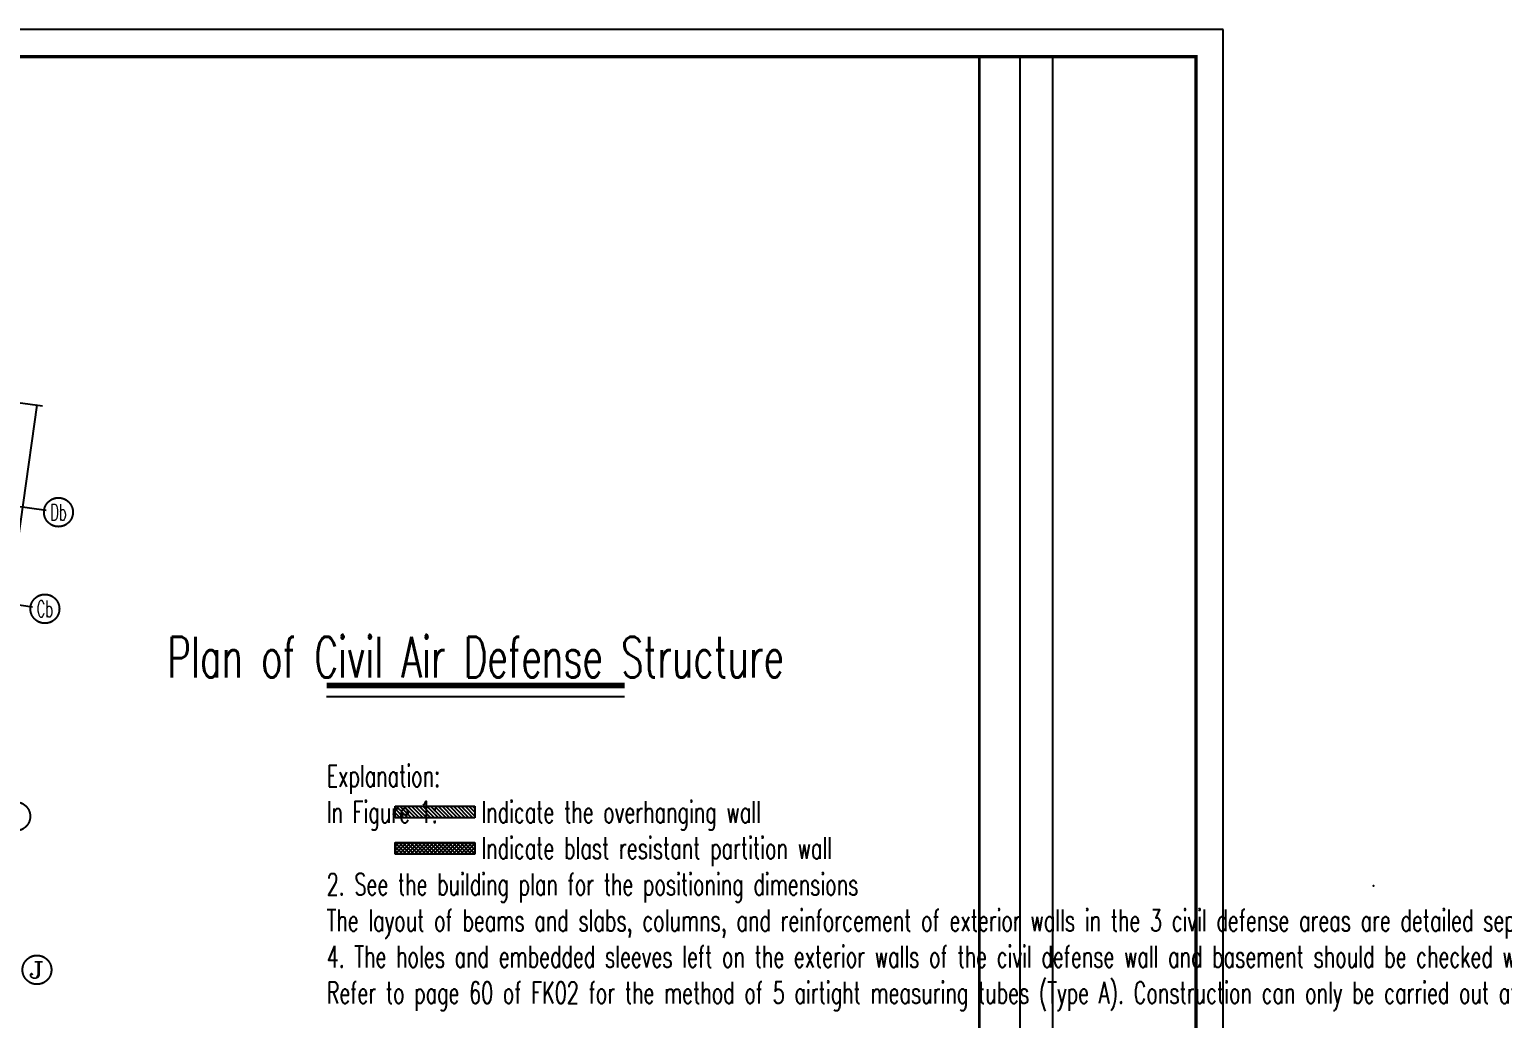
# Model space of a CAD drawing. Extents: x 68709 to 334654, y -65926 to 107615.
# Drawn here: x 180957 to 262538, y 52874 to 107615 of the extents above; entities that cross this region are included whole.
import ezdxf
from ezdxf.enums import TextEntityAlignment as Align
from ezdxf.xclip import XClip

# ---------------------------------------------------------------- set-up
doc = ezdxf.new("R2010")
doc.units = 0
doc.header["$LTSCALE"] = 2000
doc.header["$MEASUREMENT"] = 0
doc.header["$XCLIPFRAME"] = 0
for name, pattern in [('CENTER', [2, 1.25, -0.25, 0.25, -0.25]), ('DASH', [0.35, 0.25, -0.1]), ('DOTE', [2.42, 2, -0.2, 0.02, -0.2])]:
    doc.linetypes.add(name, pattern=pattern)
doc.layers.get('0').update_dxf_attribs({"linetype": 'CONTINUOUS'})
doc.layers.get('Defpoints').update_dxf_attribs({"linetype": 'CONTINUOUS'})
for name, color, linetype in [('AXIS', 3, 'CONTINUOUS'), ('AXIS_TEXT', 7, 'CONTINUOUS'), ('dote', 8, 'CONTINUOUS'), ('RFPM$0$0-WALL', 3, 'CONTINUOUS'), ('SL-TEXT', 7, 'CONTINUOUS')]:
    doc.layers.add(name, color=color, linetype=linetype)
doc.styles.add('_TCH_AXIS', font='COMPLEX', dxfattribs={"bigfont": 'GBCBIG'})
doc.styles.add('DIM_FONT', font='SIMPLEX.shx', dxfattribs={"width": 0.8})
doc.styles.add('MEN', font='tjromans.shx', dxfattribs={"width": 0.7, "bigfont": 'tjhztxt.shx'})
doc.styles.add('TONGJI-FONT', font='simplex.shx', dxfattribs={"width": 0.65})
doc.dimstyles.new('DIMN300', dxfattribs={"dimscale": 1.5, "dimtxt": 300, "dimasz": 100, "dimexe": 100, "dimexo": 100, "dimgap": 100, "dimtad": 1, "dimdec": 0, "dimtxsty": 'MEN', "dimblk": 'ARCHTICK', "dimcen": 1.5, "dimdle": 100, "dimclrt": 7, "dimazin": 2, "dimtfac": 1, "dimtdec": 0, "dimtix": 1, "dimtmove": 2, "dimatfit": 3, "dimfxl": 0, "dimarcsym": 0})

# ---------------------------------------------------------------- blocks, each defined once
blk = doc.blocks.new('0x_tk_A0_LIN$0$TJAD_TK_A0')
for p, q in [((2162, 399.3), (973, 399.3)), ((2162, -441.7), (2162, 399.3)), ((2087, 389.3), (2087, -30.7)), ((2099, 389.3), (2099, -30.7))]:
    blk.add_line(p, q)
at = {"const_width": 1.2}
blk.add_lwpolyline([(2152, -431.7), (2152, 389.3), (998, 389.3), (998, -431.7)], close=True, dxfattribs=at)
at = {"const_width": 1}
blk.add_lwpolyline([(2072, 389.3), (2072, -431.7)], dxfattribs=at)
blk = doc.blocks.new('0x_tk_A0_LIN')
blk.add_blockref('0x_tk_A0_LIN$0$TJAD_TK_A0', (-973, 441.7))
blk = doc.blocks.new('RFPM')
at = {"layer": 'RFPM$0$0-WALL'}
blk.add_point((518605820.1, 4145122979.7), dxfattribs=at)
blk = doc.blocks.new('_ArchTick')
at = {"color": 0, "linetype": 'ByBlock', "const_width": 0.15}
blk.add_lwpolyline([(-0.5, -0.5), (0.5, 0.5)], dxfattribs=at)
blk = doc.blocks.new('*D85')
at = {"layer": 'AXIS', "color": 0, "lineweight": -2, "transparency": 16777216}
for p, q in [((83299, 80178), (85616, 79853)), ((80768, 47510), (85319, 79894)), ((78748, 47794), (81065, 47468))]:
    blk.add_line(p, q, dxfattribs=at)
at = {"layer": 'Defpoints', "color": 0, "transparency": 16777216}
for p in [(82942, 80228), (85319, 79894), (78391, 47844)]:
    blk.add_point(p, dxfattribs=at)
at = {"layer": 'AXIS', "color": 0, "lineweight": -2, "transparency": 16777216, "xscale": 120, "yscale": 120, "zscale": 120}
for p, rotation in [((85319, 79894), 82.0000000000098), ((80768, 47510), 262.0000000000098)]:
    blk.add_blockref('_ArchTick', p, dxfattribs=dict(at, rotation=rotation))
at = {"layer": 'AXIS', "color": 7, "transparency": 16777216, "insert": (82687, 63752), "char_height": 360, "attachment_point": 5, "rotation": 82, "style": 'DIM_FONT'}
blk.add_mtext('\\A1;32702', dxfattribs=at)
blk = doc.blocks.new('ZW0702(CQ)')
at = {"layer": 'AXIS'}
for centre in [(86506, 73969.1), (85754.5, 68621.6), (84140, 57134.5), (85315.4, 48640.1)]:
    blk.add_circle(centre, 800, dxfattribs=at)
at = {"layer": 'dote', "linetype": 'DOTE'}
for p, q in [((85827.1, 74064.5), (64695.9, 77034.3)), ((85075.6, 68717), (63944.4, 71686.8))]:
    blk.add_line(p, q, dxfattribs=at)
at = {"layer": 'AXIS_TEXT', "style": '_TCH_AXIS'}
for s, width, p, p2 in [('Db', 0.552632, (86053.4, 73516.5), (86958.5, 73516.5)), ('Cb', 0.567568, (85301.9, 68169.1), (86207, 68169.1)), ('J', 1.909091, (84830, 48182.9), (85735.1, 48182.9))]:
    blk.add_text(s, height=905.1, dxfattribs=dict(at, width=width)).set_placement(p, p2, align=Align.FIT)
at = {"layer": 'AXIS'}
dim = blk.add_aligned_dim(p1=(78391.1, 47844.2), p2=(82942.4, 80228.3), distance=-2400, dimstyle='DIMN300', dxfattribs=at)
dim.commit()
dim.dimension.update_dxf_attribs({"geometry": '*D85', "text_midpoint": (82686.9, 63752.4)})

msp = doc.modelspace()

# ---------------------------------------------------------------- hatches: boundary and pattern name
at = {"layer": 'SL-TEXT'}
h = msp.add_hatch(dxfattribs=at)
h.set_pattern_fill('ANSI31', color=256, scale=1200, angle=90, style=0)
h.set_pattern_definition([(135, (74778.31, 12497.23), (-106.06602, -106.06602), [])])
h.paths.add_polyline_path([(201208.2, 64631.5), (205627.8, 64631.5), (205627.8, 63986.7), (201208.2, 63986.7)])
h = msp.add_hatch(dxfattribs=at)
h.set_pattern_fill('ANSI37', color=256, scale=1200, style=0)
h.set_pattern_definition([(45, (74778.31, 12319.04), (-106.06602, 106.06602), []), (135, (74778.31, 12319.04), (-106.06602, -106.06602), [])])
h.paths.add_polyline_path([(201208.2, 62608.6), (205627.8, 62608.6), (205627.8, 61963.8), (201208.2, 61963.8)])

# ---------------------------------------------------------------- linework, layer by layer
at = {"layer": 'SL-TEXT', "const_width": 300}
msp.add_lwpolyline([(197413.8, 71304.1), (213913.8, 71304.1)], dxfattribs=at)
at = {"layer": 'SL-TEXT'}
msp.add_lwpolyline([(197413.8, 70704.1), (213913.8, 70704.1)], dxfattribs=at)
at = {"layer": 'SL-TEXT', "linetype": 'CENTER', "ltscale": 5000, "elevation": 0}
for points in [[(201208.2, 64631.5), (205627.8, 64631.5), (205627.8, 63986.7), (201208.2, 63986.7)], [(201208.2, 62608.6), (205627.8, 62608.6), (205627.8, 61963.8), (201208.2, 61963.8)]]:
    msp.add_lwpolyline(points, close=True, dxfattribs=at)

# ---------------------------------------------------------------- block references
at = {"xscale": 150, "yscale": 150, "zscale": 150}
msp.add_blockref('0x_tk_A0_LIN', (68709.2, -18534.8), dxfattribs=at)
at = {"xscale": 1.501262773290653, "yscale": 1.501262773290653, "zscale": 1.501262773290653, "rotation": 2.5543e-11}
msp.add_blockref('RFPM', (-778308220.5, -6222858596.1), dxfattribs=at)
at = {"layer": 'dote', "linetype": 'DASH'}
ref = msp.add_blockref('ZW0702(CQ)', (96056.5, 6927.7), dxfattribs=at)
XClip(ref).set_block_clipping_path([(-15188.9695379891, 94941.8681304126), (-15188.9695379891, 40465.1350641153), (61935.0644099799, 40465.1350641153), (61935.0644099799, 44105.722128633), (59633.1171517283, 44105.722128633), (59633.1171517283, 47050.6298027338), (62623.2616241842, 47050.6298027338), (73235.5720788917, 48471.4198343426), (84175.6449556706, 48471.4198343426), (84175.6449556706, 47354.4222230357), (86928.2956268236, 47354.4222230357), (90677.7338378059, 94792.274815829)])

# ---------------------------------------------------------------- texts
at = {"layer": 'SL-TEXT', "style": 'TONGJI-FONT', "width": 0.65}
msp.add_text('Plan of Civil Air Defense Structure', height=2250, dxfattribs=at).set_placement((205663.8, 72879.1), align=Align.MIDDLE_CENTER)
at = {"layer": 'SL-TEXT', "linetype": 'CENTER', "ltscale": 5000, "style": 'TONGJI-FONT', "width": 0.65}
for s, p in [('Explanation:', (197413.8, 65704.1)), ('In Figure 1:', (197413.8, 63704.1)), ('Indicate the overhanging wall', (205980.1, 63704.1)), ('Indicate blast resistant partition wall', (205980.1, 61704.1)), ('2. See the building plan for the positioning dimensions', (197413.8, 59704.1)), ('The layout of beams and slabs, columns, and reinforcement of exterior walls in the 3 civil defense areas are detailed separately', (197413.8, 57704.1)), ('4. The holes and embedded sleeves left on the exterior walls of the civil defense wall and basement should be checked with the building and related equipment drawings before construction can proceed', (197413.8, 55704.1)), ('Refer to page 60 of FK02 for the method of 5 airtight measuring tubes (Type A). Construction can only be carried out after verifying the positioning and equipment drawings are correct', (197413.8, 53704.1))]:
    msp.add_text(s, height=1200, dxfattribs=at).set_placement(p)

doc.saveas('drawing.dxf')
